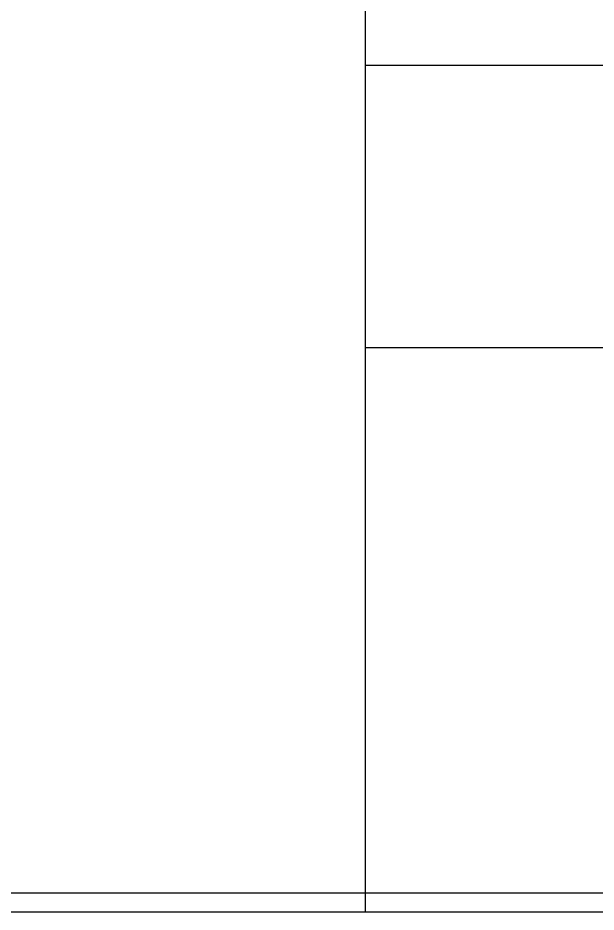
# Model space of a CAD drawing. Header units: millimetres. Extents: x 107 to 2900, y 85 to 3996.
# Drawn here: x 2431.87 to 2451.79, y 2599.48 to 2630.28 of the extents above; entities that cross this region are included whole.
import ezdxf

# ---------------------------------------------------------------- set-up
doc = ezdxf.new("R2010")
doc.units = ezdxf.units.MM
doc.layers.add('40', color=4, linetype='Continuous')
doc.layers.add('70', color=7, linetype='Continuous')

msp = doc.modelspace()

# ---------------------------------------------------------------- linework, layer by layer
at = {"layer": '40', "color": 7}
for p, q in [((2443.848, 2599.484), (2443.848, 2659.964)), ((2767.416, 2628.644), (2443.848, 2628.644)), ((2767.416, 2618.924), (2443.848, 2618.924))]:
    msp.add_line(p, q, dxfattribs=at)
at = {"layer": '70', "color": 7}
for points in [[(2767.848, 2599.484), (1947.048, 2599.484), (1947.048, 3182.684), (2767.848, 3182.684)], [(2767.2, 2600.132), (1947.696, 2600.132), (1947.696, 3182.036), (2767.2, 3182.036)]]:
    msp.add_lwpolyline(points, close=True, dxfattribs=at)

doc.saveas('drawing.dxf')
